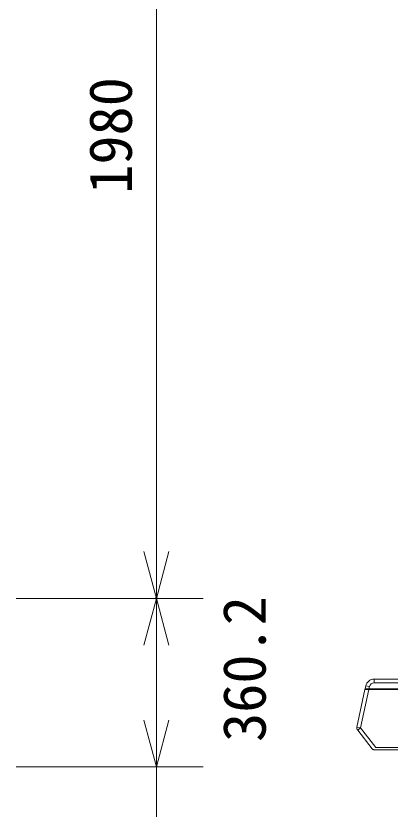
# Model space of a CAD drawing. Units: millimetres, scale not verified. Extents: x -62 to 63, y -56 to 57.
# Drawn here: x 14.96 to 30.98, y -11.1 to 23.15 of the extents above; entities that cross this region are included whole.
import ezdxf
from ezdxf.enums import TextEntityAlignment as Align

# ---------------------------------------------------------------- set-up
doc = ezdxf.new("R2010")
doc.units = ezdxf.units.MM
doc.header["$LTSCALE"] = 0.125
doc.header["$PDMODE"] = 32
doc.header["$PDSIZE"] = 0.0625
for name, color, linetype, lineweight in [('0-0_0', 7, 'Continuous', 9), ('0-5_GAIKEI', 1, 'Continuous', 18), ('0-6_SUNPO', 7, 'Continuous', 9)]:
    doc.layers.add(name, color=color, linetype=linetype, lineweight=lineweight)
doc.layers.add('0-4_Defpoints', color=7, linetype='Continuous')
doc.styles.add('ＭＳ ゴシック', font='')
doc.styles.get('ＭＳ ゴシック').set_extended_font_data('MS Gothic')

# ---------------------------------------------------------------- blocks, each defined once
blk = doc.blocks.new('_OPEN30')
at = {"layer": '0-0_0'}
blk.add_line((0, 0), (-1, 0), dxfattribs=at)
blk.add_lwpolyline([(-1, 0.26795), (0, 0), (-1, -0.26795)], dxfattribs=at)
blk = doc.blocks.new('D5')
at = {"layer": '0-4_Defpoints'}
blk.add_point((16.0089, 6.284), dxfattribs=at)
at = {"layer": '0-6_SUNPO'}
for p, q in [((16.0089, 43.884), (16.0089, 8.284)), ((10.0089, 6.284), (18.0089, 6.284))]:
    blk.add_line(p, q, dxfattribs=at)
at = {"layer": '0-6_SUNPO', "xscale": 2, "yscale": 2, "rotation": 270}
blk.add_blockref('_OPEN30', (16.0089, 6.284), dxfattribs=at)
at = {"layer": '0-6_SUNPO', "style": 'ＭＳ ゴシック'}
blk.add_text('1980', height=1.833, rotation=90, dxfattribs=at).set_placement((15.5089, 23.584), align=Align.BOTTOM_LEFT)

msp = doc.modelspace()

# ---------------------------------------------------------------- linework, layer by layer
at = {"layer": '0-5_GAIKEI', "color": 7}
for p, q in [((30.256, -5.207), (46.3407, -5.207)), ((30.256, -5.207), (30.256, -5.367)), ((29.5273, -7.2597), (29.8709, -5.647)), ((29.8709, -5.647), (30.0344, -5.647)), ((29.8751, -5.627), (29.9039, -5.492)), ((29.8751, -5.627), (30.0387, -5.627)), ((29.9039, -5.492), (30.0604, -5.5253)), ((29.9151, -5.647), (29.9151, -5.627)), ((30.0351, -5.647), (30.0351, -5.627)), ((30.0604, -5.5253), (30.0387, -5.627)), ((29.5273, -7.2597), (29.6838, -7.293)), ((29.558, -7.3919), (29.6838, -7.293)), ((30.181, -8.1847), (29.558, -7.3919)), ((46.2607, -8.223), (30.2596, -8.223))]:
    msp.add_line(p, q, dxfattribs=at)
at = {"layer": '0-5_GAIKEI'}
for p, q in [((46.3407, -5.367), (30.256, -5.367)), ((30.0344, -5.647), (29.6838, -7.293)), ((46.3407, -5.647), (30.0344, -5.647)), ((46.3407, -5.627), (30.0387, -5.627)), ((29.6838, -7.293), (30.3359, -8.123)), ((30.3359, -8.123), (46.3407, -8.123)), ((30.3117, -8.223), (30.9809, -8.223))]:
    msp.add_line(p, q, dxfattribs=at)
at = {"layer": '0-5_GAIKEI', "color": 7}
for centre, radius, start, end in [((30.256, -5.567), 0.36, 90, 167.97527), ((30.256, -5.567), 0.2, 90, 167.97527), ((29.6838, -7.293), 0.16, 167.97527, 218.15723)]:
    msp.add_arc(centre, radius, start, end, dxfattribs=at)
at = {"layer": '0-5_GAIKEI'}
for start, end in [(218.15723, 257.3748), (257.3748, 270)]:
    msp.add_arc((30.2596, -8.123), 0.1, start, end, dxfattribs=at)
at = {"layer": '0-6_SUNPO', "color": 3, "lineweight": 18}
for p, q in [((14.9564, -1.751), (22.9564, -1.751)), ((20.9564, -3.751), (20.9564, -6.955)), ((14.9564, -8.955), (22.9564, -8.955)), ((20.9564, -8.955), (20.9564, -11.1))]:
    msp.add_line(p, q, dxfattribs=at)

# ---------------------------------------------------------------- block references
at = {"layer": '0-6_SUNPO'}
msp.add_blockref('D5', (4.9475, -8.035), dxfattribs=at)
at = {"layer": '0-6_SUNPO', "xscale": 2, "yscale": 2}
for p, rotation in [((20.9564, -1.751), 90), ((20.9564, -8.955), 270)]:
    msp.add_blockref('_OPEN30', p, dxfattribs=dict(at, rotation=rotation))

# ---------------------------------------------------------------- texts
at = {"layer": '0-6_SUNPO', "style": 'ＭＳ ゴシック'}
msp.add_text('360.2', height=1.833, rotation=90, dxfattribs=at).set_placement((26.1767, -7.8917), align=Align.BOTTOM_LEFT)

doc.saveas('drawing.dxf')
